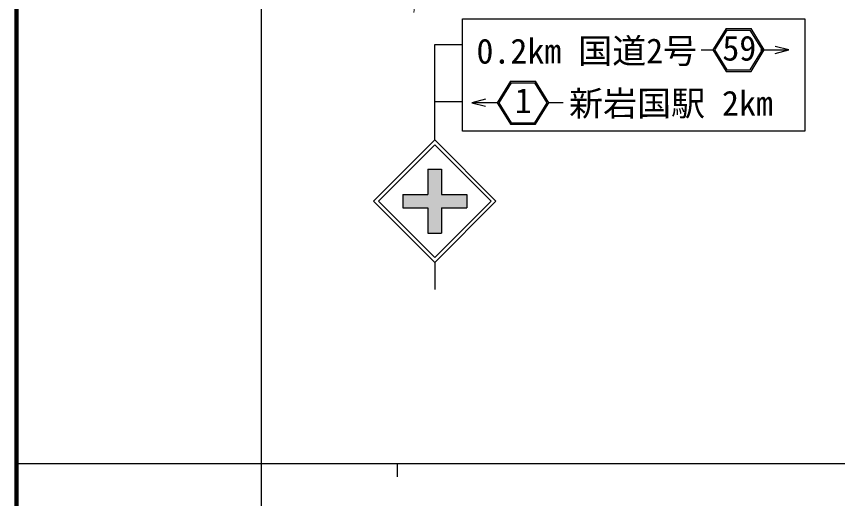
# Model space of a CAD drawing. Units: millimetres, scale not verified. Extents: x 38761 to 678769, y 20240 to 380245.
# Drawn here: x 38761 to 99152, y 202652 to 238112 of the extents above; entities that cross this region are included whole.
import ezdxf
from ezdxf.enums import TextEntityAlignment as Align

# ---------------------------------------------------------------- set-up
doc = ezdxf.new("R2010")
doc.units = ezdxf.units.MM
doc.header["$LTSCALE"] = 1000.01
doc.linetypes.add('CHAIN', pattern=[18.5, 12, -1.5, 3.5, -1.5])
for name, color, linetype, lineweight in [('M-BMK', 2, 'CHAIN', 13), ('M-STR-STRC', 7, 'Continuous', 25), ('M-TTL', 2, 'Continuous', 140), ('M-TTL-BAND', 7, 'Continuous', 25)]:
    doc.layers.add(name, color=color, linetype=linetype, lineweight=lineweight)
doc.styles.add('ＭＳ ゴシック', font='')
doc.styles.get('ＭＳ ゴシック').set_extended_font_data('MS Gothic')

msp = doc.modelspace()

# ---------------------------------------------------------------- hatches: boundary and pattern name
at = {"layer": 'M-STR-STRC'}
msp.add_hatch(color=256, dxfattribs=at).paths.add_polyline_path([(67169, 225025), (69029, 225025), (69030, 226885), (70030, 226885), (70030, 225025), (71889, 225025), (71889, 224025), (70029, 224025), (70029, 222164), (69029, 222165), (69029, 224025), (67169, 224025)])

# ---------------------------------------------------------------- linework, layer by layer
at = {"layer": 'M-BMK'}
msp.add_line((81334, 328409), (67857, 237538), dxfattribs=at)
at = {"layer": 'M-STR-STRC'}
for p, q in [((71562, 229674), (71562, 237930)), ((71562, 237930), (96736, 237930)), ((96736, 237930), (96736, 229674)), ((90947, 237218), (89980, 235643)), ((91006, 237113), (90103, 235643)), ((90947, 237218), (92792, 237218)), ((91006, 237113), (92734, 237113)), ((93636, 235643), (92734, 237113)), ((93760, 235643), (92792, 237218)), ((69528, 229025), (69528, 236047)), ((69528, 236047), (71562, 236047)), ((89130, 235643), (89980, 235643)), ((89980, 235643), (90947, 234068)), ((90103, 235643), (91006, 234173)), ((92734, 234173), (93636, 235643)), ((92792, 234068), (93760, 235643)), ((93487, 235643), (95558, 235643)), ((95558, 235643), (94558, 235893)), ((94558, 235393), (95558, 235643)), ((90947, 234068), (92792, 234068)), ((91006, 234173), (92734, 234173)), ((75095, 233342), (74127, 231766)), ((75153, 233237), (74251, 231766)), ((75095, 233342), (76940, 233342)), ((75153, 233237), (76881, 233237)), ((77784, 231766), (76881, 233237)), ((77907, 231766), (76940, 233342)), ((73254, 232016), (72254, 231766)), ((71562, 231825), (69528, 231825)), ((72254, 231766), (73254, 231516)), ((74222, 231766), (72254, 231766)), ((74127, 231766), (75095, 230191)), ((74251, 231766), (75153, 230296)), ((76881, 230296), (77784, 231766)), ((76940, 230191), (77907, 231766)), ((78967, 231766), (77907, 231766)), ((75095, 230191), (76940, 230191)), ((75153, 230296), (76881, 230296)), ((96736, 229674), (71562, 229674)), ((65028, 224525), (69528, 229025)), ((74029, 224525), (69528, 229025)), ((65382, 224525), (69528, 228672)), ((73675, 224525), (69528, 228672)), ((69030, 226885), (69029, 225025)), ((69030, 226885), (70030, 226885)), ((70030, 226885), (70029, 225025)), ((67169, 225025), (67169, 224025)), ((67169, 225025), (69029, 225025)), ((70029, 225025), (71889, 225025)), ((71889, 225025), (71889, 224025)), ((65028, 224525), (69528, 220024)), ((65382, 224525), (69528, 220378)), ((69528, 220378), (73675, 224525)), ((69529, 220025), (74029, 224525)), ((67169, 224025), (69029, 224025)), ((69029, 224025), (69029, 222165)), ((70029, 224025), (71889, 224025)), ((70029, 224025), (70029, 222165)), ((69029, 222165), (70029, 222165)), ((69529, 220025), (69529, 218025))]:
    msp.add_line(p, q, dxfattribs=at)
at = {"layer": 'M-TTL'}
msp.add_line((38761, 380245), (38761, 20240), dxfattribs=at)
at = {"layer": 'M-TTL-BAND'}
for p, q in [((56761, 370245), (56761, 20240)), ((38761, 205243), (577768, 205243)), ((66761, 205243), (66761, 204243))]:
    msp.add_line(p, q, dxfattribs=at)

# ---------------------------------------------------------------- texts
at = {"layer": 'M-STR-STRC', "style": 'ＭＳ ゴシック'}
for s, p in [('0.2km 国道2号', (72597, 234090)), ('新岩国駅 2km ', (79410, 230242))]:
    msp.add_text(s, height=1833, rotation=0.1, dxfattribs=at).set_placement(p, align=Align.BOTTOM_LEFT)
for s, p in [('59', (90679, 234312)), ('1', (75408, 230453))]:
    msp.add_text(s, height=1833, dxfattribs=at).set_placement(p, align=Align.BOTTOM_LEFT)

doc.saveas('drawing.dxf')
